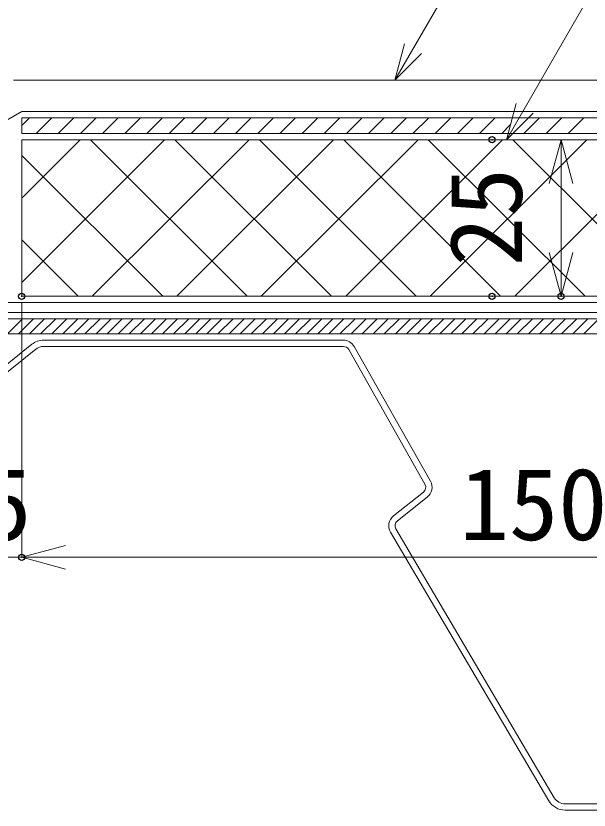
# Model space of a CAD drawing. Units: millimetres, scale not verified. Extents: x -840 to 840, y -594 to 594.
# Drawn here: x -219.7 to -128.3, y -349.2 to -222.4 of the extents above; entities that cross this region are included whole.
import ezdxf
from ezdxf.enums import TextEntityAlignment as Align

# ---------------------------------------------------------------- set-up
doc = ezdxf.new("R2010")
doc.units = ezdxf.units.MM
doc.header["$LTSCALE"] = 2
doc.header["$PDMODE"] = 32
doc.header["$PDSIZE"] = 1
for name, color, linetype, lineweight in [('0-4_0', 7, 'Continuous', 9), ('0-6_断熱材', 4, 'Continuous', 9), ('0-9_基準線(IBｼｰﾄ)', 4, 'Continuous', 9), ('0-A_寸法線', 7, 'Continuous', 9), ('0-F_部材(積層鋼板)', 4, 'Continuous', 9), ('1-1_鋼材(受け鋼鈑)', 7, 'Continuous', 9), ('1-2_構築線', 1, 'Continuous', 9)]:
    doc.layers.add(name, color=color, linetype=linetype, lineweight=lineweight)
doc.layers.add('0-C_Defpoints', color=7, linetype='Continuous')
doc.styles.add('ＭＳ ゴシック', font='')
doc.styles.get('ＭＳ ゴシック').set_extended_font_data('MS Gothic')

# ---------------------------------------------------------------- blocks, each defined once
blk = doc.blocks.new('_Open30')
at = {"layer": '0-4_0'}
blk.add_line((0, 0), (-2, 0), dxfattribs=at)
blk.add_lwpolyline([(-2, 0.5359), (0, 0), (-2, -0.5359)], dxfattribs=at)

msp = doc.modelspace()

# ---------------------------------------------------------------- linework, layer by layer
at = {"layer": '0-6_断熱材', "color": 7}
for p, q in [((-218.815, -251.463), (-209.506, -242.154)), ((-218.815, -264.934), (-196.036, -242.154)), ((-182.868, -267.154), (-207.868, -242.154)), ((-207.565, -267.154), (-182.565, -242.154)), ((-169.398, -267.154), (-194.398, -242.154)), ((-194.095, -267.154), (-169.095, -242.154)), ((-155.927, -267.154), (-180.927, -242.154)), ((-180.624, -267.154), (-155.624, -242.154)), ((-142.457, -267.154), (-167.457, -242.154)), ((-167.154, -267.154), (-142.154, -242.154)), ((-128.987, -267.154), (-153.987, -242.154)), ((-153.684, -267.154), (-128.684, -242.154)), ((-115.516, -267.154), (-140.516, -242.154)), ((-140.213, -267.154), (-115.213, -242.154)), ((-196.338, -267.154), (-218.815, -244.678)), ((-209.809, -267.154), (-218.815, -258.148))]:
    msp.add_line(p, q, dxfattribs=at)
msp.add_lwpolyline([(-98.652, -267.154), (-218.815, -267.154), (-218.815, -242.154), (-68.815, -242.154), (-68.815, -267.154), (-85.652, -267.154)], dxfattribs=at)
at = {"layer": '0-9_基準線(IBｼｰﾄ)', "color": 7}
for p, q in [((-220.155, -232.654), (-70.836, -232.654)), ((-218.815, -237.654), (-224.877, -241.154)), ((-218.815, -237.654), (-68.815, -237.654))]:
    msp.add_line(p, q, dxfattribs=at)
at = {"layer": '0-A_寸法線'}
for p, q in [((-159.308, -232.654), (-47.294, -38.638)), ((-141.526, -242.154), (-40.794, -67.679)), ((-142.815, -242.154), (-132.815, -242.154)), ((-132.815, -249.154), (-132.815, -260.154)), ((-142.815, -267.154), (-132.815, -267.154)), ((-218.815, -268.154), (-218.815, -308.804)), ((-218.815, -268.154), (-218.815, -308.804)), ((-223.815, -308.804), (-218.815, -308.804)), ((-211.815, -308.804), (-75.815, -308.804))]:
    msp.add_line(p, q, dxfattribs=at)
for points in [[(-155.065, -228.412), (-159.308, -232.654), (-157.755, -226.859)], [(-137.283, -237.912), (-141.526, -242.154), (-139.973, -236.359)]]:
    msp.add_lwpolyline(points, dxfattribs=at)
at = {"layer": '0-C_Defpoints'}
for p in [(-143.815, -242.154), (-218.815, -267.154), (-143.815, -267.154), (-132.815, -267.154), (-218.815, -308.804)]:
    msp.add_point(p, dxfattribs=at)
at = {"layer": '0-F_部材(積層鋼板)'}
for p, q in [((-218.815, -239.904), (-217.566, -238.654)), ((-216.53, -241.154), (-214.03, -238.654)), ((-212.995, -241.154), (-210.495, -238.654)), ((-209.459, -241.154), (-206.959, -238.654)), ((-205.923, -241.154), (-203.423, -238.654)), ((-202.388, -241.154), (-199.888, -238.654)), ((-198.852, -241.154), (-196.352, -238.654)), ((-195.317, -241.154), (-192.817, -238.654)), ((-191.781, -241.154), (-189.281, -238.654)), ((-188.246, -241.154), (-185.746, -238.654)), ((-184.71, -241.154), (-182.21, -238.654)), ((-181.175, -241.154), (-178.675, -238.654)), ((-177.639, -241.154), (-175.139, -238.654)), ((-174.104, -241.154), (-171.604, -238.654)), ((-170.568, -241.154), (-168.068, -238.654)), ((-167.033, -241.154), (-164.533, -238.654)), ((-163.497, -241.154), (-160.997, -238.654)), ((-159.961, -241.154), (-157.461, -238.654)), ((-156.426, -241.154), (-153.926, -238.654)), ((-152.89, -241.154), (-150.39, -238.654)), ((-149.355, -241.154), (-146.855, -238.654)), ((-145.819, -241.154), (-143.319, -238.654)), ((-138.748, -241.154), (-136.248, -238.654)), ((-135.213, -241.154), (-132.713, -238.654)), ((-131.677, -241.154), (-129.177, -238.654)), ((-142.284, -241.154), (-140.882, -239.753))]:
    msp.add_line(p, q, dxfattribs=at)
at = {"layer": '0-F_部材(積層鋼板)', "color": 7}
msp.add_line((-218.815, -241.154), (-68.815, -241.154), dxfattribs=at)
msp.add_lwpolyline([(-218.815, -241.154), (-218.815, -238.654), (-68.815, -238.654), (-68.815, -241.154)], dxfattribs=at)
at = {"layer": '1-1_鋼材(受け鋼鈑)'}
for p, q in [((98.914, -270.754), (-398.735, -270.754)), ((-221.109, -273.154), (-218.705, -270.75)), ((-219.341, -273.154), (-216.937, -270.75)), ((-217.573, -273.154), (-215.169, -270.75)), ((-215.806, -273.154), (-213.401, -270.75)), ((-214.038, -273.154), (-211.633, -270.75)), ((-212.27, -273.154), (-209.866, -270.75)), ((-210.502, -273.154), (-208.098, -270.75)), ((-208.734, -273.154), (-206.33, -270.75)), ((-206.967, -273.154), (-204.562, -270.75)), ((-205.199, -273.154), (-202.794, -270.75)), ((-203.431, -273.154), (-201.027, -270.75)), ((-201.663, -273.154), (-199.259, -270.75)), ((-199.896, -273.154), (-197.491, -270.75)), ((-198.128, -273.154), (-195.723, -270.75)), ((-196.36, -273.154), (-193.955, -270.75)), ((-194.592, -273.154), (-192.187, -270.749)), ((-192.825, -273.154), (-190.42, -270.749)), ((-191.057, -273.154), (-188.652, -270.749)), ((-189.289, -273.154), (-186.884, -270.749)), ((-187.521, -273.154), (-185.116, -270.749)), ((-185.753, -273.154), (-183.348, -270.749)), ((-183.986, -273.154), (-181.58, -270.749)), ((-182.218, -273.154), (-179.813, -270.749)), ((-180.45, -273.154), (-178.045, -270.749)), ((-178.682, -273.154), (-176.277, -270.749)), ((-176.915, -273.154), (-174.509, -270.749)), ((-175.147, -273.154), (-172.741, -270.749)), ((-173.379, -273.154), (-170.974, -270.749)), ((-171.611, -273.154), (-169.206, -270.749)), ((-169.844, -273.154), (-167.438, -270.749)), ((-168.076, -273.154), (-165.67, -270.749)), ((-166.308, -273.154), (-163.902, -270.749)), ((-164.54, -273.154), (-162.134, -270.749)), ((-162.773, -273.154), (-160.367, -270.748)), ((-161.005, -273.154), (-158.599, -270.748)), ((-159.237, -273.154), (-156.831, -270.748)), ((-157.469, -273.154), (-155.063, -270.748)), ((-155.701, -273.154), (-153.295, -270.748)), ((-153.934, -273.154), (-151.527, -270.748)), ((-152.166, -273.154), (-149.76, -270.748)), ((-150.398, -273.154), (-147.992, -270.748)), ((-148.63, -273.154), (-146.224, -270.748)), ((-146.863, -273.154), (-144.456, -270.748)), ((-145.095, -273.154), (-142.688, -270.748)), ((-143.327, -273.154), (-140.921, -270.748)), ((-141.559, -273.154), (-139.153, -270.748)), ((-139.792, -273.154), (-137.385, -270.748)), ((-138.024, -273.154), (-135.617, -270.748)), ((-136.256, -273.154), (-133.849, -270.748)), ((-134.488, -273.154), (-132.081, -270.748)), ((-132.72, -273.154), (-130.314, -270.748)), ((-130.953, -273.154), (-128.546, -270.747)), ((-129.185, -273.154), (-126.778, -270.747)), ((98.914, -273.154), (-401.086, -273.154)), ((-217.194, -274.812), (-225.761, -281.666)), ((-167.552, -274.154), (-215.32, -274.154)), ((-225.137, -282.446), (-216.569, -275.593)), ((-215.32, -275.154), (-167.552, -275.154)), ((-166.682, -275.662), (-154.521, -297.156)), ((-153.651, -296.664), (-165.812, -275.17)), ((-154.771, -298.433), (-159.538, -302.203)), ((-158.918, -302.987), (-154.151, -299.217)), ((-160.02, -304.787), (-134.756, -347.677)), ((-133.895, -347.169), (-159.159, -304.279)), ((-87.83, -348.154), (-132.171, -348.154)), ((-132.171, -349.154), (-87.83, -349.154))]:
    msp.add_line(p, q, dxfattribs=at)
at = {"layer": '1-1_鋼材(受け鋼鈑)', "color": 2}
msp.add_lwpolyline([(-363.815, -269.754), (-68.815, -269.754), (-68.815, -268.154), (-363.815, -268.154)], dxfattribs=at)
at = {"layer": '1-1_鋼材(受け鋼鈑)'}
for centre, radius, start, end in [((-215.32, -277.154), 3, 90, 128.66027), ((-167.552, -276.154), 2, 29.5, 90), ((-215.32, -277.154), 2, 90, 128.66027), ((-167.552, -276.154), 1, 29.5, 90), ((-155.392, -297.648), 1, 308.34312, 29.5), ((-155.392, -297.648), 2, 308.34312, 29.5), ((-158.297, -303.772), 2, 128.34312, 210.5), ((-158.297, -303.772), 1, 128.34312, 210.5), ((-132.171, -346.154), 2, 210.5, 270), ((-132.171, -346.154), 3, 210.5, 270)]:
    msp.add_arc(centre, radius, start, end, dxfattribs=at)
at = {"layer": '1-2_構築線'}
msp.add_line((-67.815, -270.754), (-348.742, -270.754), dxfattribs=at)

# ---------------------------------------------------------------- block references
at = {"layer": '0-A_寸法線', "xscale": 3.5, "yscale": 3.5}
for p, rotation in [((-132.815, -242.154), 90), ((-132.815, -267.154), 270), ((-218.815, -308.804), 180)]:
    msp.add_blockref('_Open30', p, dxfattribs=dict(at, rotation=rotation))

# ---------------------------------------------------------------- texts
at = {"layer": '0-A_寸法線', "style": 'ＭＳ ゴシック'}
msp.add_text('25', height=11.54, rotation=90, dxfattribs=at).set_placement((-135.597, -262.358), align=Align.BOTTOM_LEFT)
for s, p in [('5', (-225.089, -309.523)), ('150', (-148.971, -309.523))]:
    msp.add_text(s, height=11.54, dxfattribs=at).set_placement(p, align=Align.BOTTOM_LEFT)

doc.saveas('drawing.dxf')
